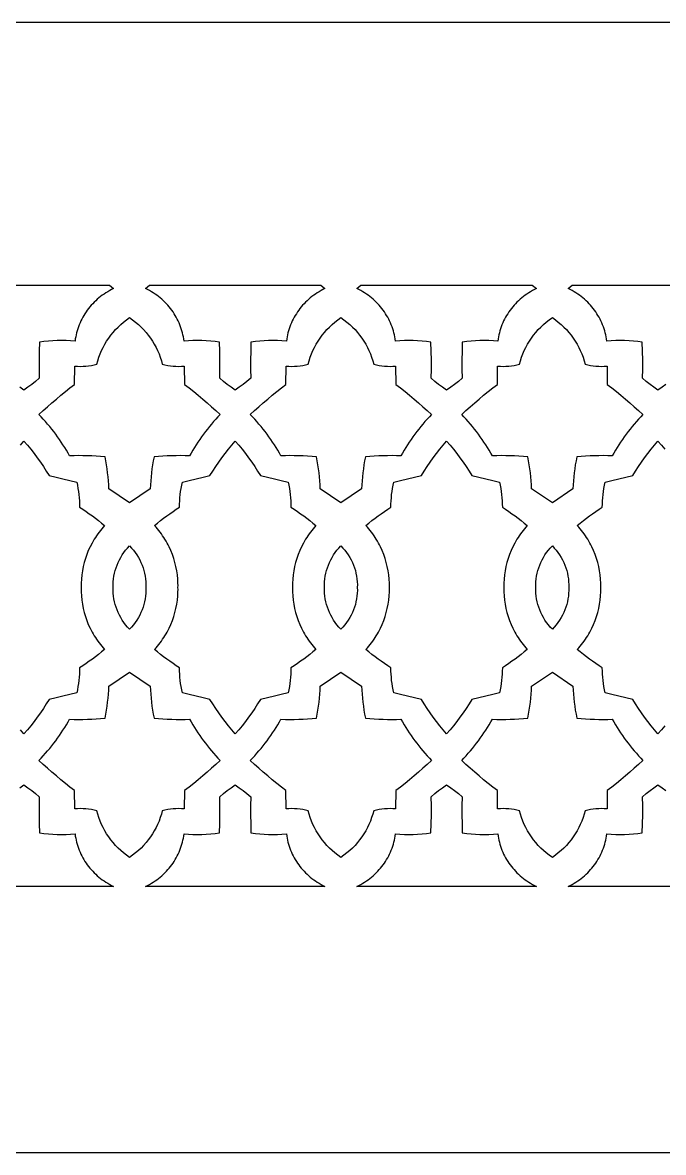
# Model space of a CAD drawing. Extents: x -445 to 570, y -1313 to 85.
# Drawn here: x -209.6 to -113.1, y -955.7 to -785.7 of the extents above; entities that cross this region are included whole.
import ezdxf

# ---------------------------------------------------------------- set-up
doc = ezdxf.new("R2010")
doc.units = 0
doc.layers.add('LAYER_1', color=18, linetype='CONTINUOUS')

msp = doc.modelspace()

# ---------------------------------------------------------------- linework, layer by layer
at = {"layer": 'LAYER_1'}
for points in [[(-320.41, -955.72), (569.59, -955.72), (569.59, -785.72), (-320.41, -785.72)], [(-164.06, -825.75), (-164.36, -825.9), (-164.65, -826.05), (-164.94, -826.22), (-165.22, -826.39), (-165.49, -826.57), (-165.76, -826.76), (-166.02, -826.95), (-166.27, -827.15), (-166.51, -827.36), (-166.75, -827.58), (-166.98, -827.8), (-167.2, -828.03), (-167.42, -828.26), (-167.62, -828.5), (-167.82, -828.75), (-168.01, -829), (-168.2, -829.26), (-168.37, -829.52), (-168.54, -829.79), (-168.69, -830.06), (-168.84, -830.34), (-168.98, -830.62), (-169.11, -830.91), (-169.23, -831.2), (-169.35, -831.49), (-169.45, -831.79), (-169.54, -832.09), (-169.63, -832.4), (-169.7, -832.7), (-169.77, -833.02), (-169.82, -833.33), (-169.87, -833.65), (-170.53, -833.6), (-171.2, -833.56), (-171.87, -833.55), (-172.54, -833.57), (-173.21, -833.6), (-173.87, -833.65), (-174.54, -833.72), (-175.2, -833.82), (-175.24, -835.17), (-175.27, -836.52), (-175.27, -837.87), (-175.24, -839.23), (-175.8, -839.71), (-176.37, -840.16), (-176.96, -840.6), (-177.56, -841.01), (-177.57, -841.01), (-178.17, -840.6), (-178.76, -840.16), (-179.33, -839.71), (-179.88, -839.23), (-179.86, -837.87), (-179.86, -836.52), (-179.88, -835.17), (-179.93, -833.82), (-180.59, -833.72), (-181.26, -833.65), (-181.92, -833.6), (-182.59, -833.57), (-183.26, -833.55), (-183.93, -833.56), (-184.59, -833.6), (-185.26, -833.65), (-185.31, -833.33), (-185.36, -833.02), (-185.43, -832.7), (-185.5, -832.4), (-185.59, -832.09), (-185.68, -831.79), (-185.78, -831.49), (-185.9, -831.2), (-186.02, -830.91), (-186.15, -830.62), (-186.29, -830.34), (-186.44, -830.06), (-186.59, -829.79), (-186.76, -829.52), (-186.93, -829.26), (-187.11, -829), (-187.31, -828.75), (-187.5, -828.5), (-187.71, -828.26), (-187.93, -828.03), (-188.15, -827.8), (-188.38, -827.58), (-188.62, -827.36), (-188.86, -827.15), (-189.11, -826.95), (-189.37, -826.76), (-189.64, -826.57), (-189.91, -826.39), (-190.19, -826.22), (-190.48, -826.05), (-190.77, -825.9), (-191.07, -825.75), (-190.46, -825.22), (-164.67, -825.22)], [(-132.24, -825.75), (-132.54, -825.9), (-132.84, -826.05), (-133.12, -826.22), (-133.4, -826.39), (-133.68, -826.57), (-133.94, -826.76), (-134.2, -826.95), (-134.45, -827.15), (-134.7, -827.36), (-134.94, -827.58), (-135.17, -827.8), (-135.39, -828.03), (-135.6, -828.26), (-135.81, -828.5), (-136.01, -828.75), (-136.2, -829), (-136.38, -829.26), (-136.56, -829.52), (-136.72, -829.79), (-136.88, -830.06), (-137.03, -830.34), (-137.17, -830.62), (-137.3, -830.91), (-137.42, -831.2), (-137.53, -831.49), (-137.64, -831.79), (-137.73, -832.09), (-137.81, -832.4), (-137.89, -832.7), (-137.95, -833.02), (-138.01, -833.33), (-138.05, -833.65), (-138.72, -833.6), (-139.39, -833.56), (-140.06, -833.55), (-140.73, -833.57), (-141.39, -833.6), (-142.06, -833.65), (-142.72, -833.72), (-143.39, -833.82), (-143.43, -835.17), (-143.45, -836.52), (-143.45, -837.87), (-143.43, -839.23), (-143.98, -839.71), (-144.55, -840.16), (-145.14, -840.6), (-145.75, -841.01), (-145.75, -841.01), (-146.36, -840.6), (-146.95, -840.16), (-147.52, -839.71), (-148.07, -839.23), (-148.05, -837.87), (-148.05, -836.52), (-148.07, -835.17), (-148.12, -833.82), (-148.78, -833.72), (-149.44, -833.65), (-150.11, -833.6), (-150.78, -833.57), (-151.44, -833.55), (-152.11, -833.56), (-152.78, -833.6), (-153.45, -833.65), (-153.49, -833.33), (-153.55, -833.02), (-153.61, -832.7), (-153.69, -832.4), (-153.77, -832.09), (-153.87, -831.79), (-153.97, -831.49), (-154.08, -831.2), (-154.2, -830.91), (-154.33, -830.62), (-154.47, -830.34), (-154.62, -830.06), (-154.78, -829.79), (-154.94, -829.52), (-155.12, -829.26), (-155.3, -829), (-155.49, -828.75), (-155.69, -828.5), (-155.9, -828.26), (-156.11, -828.03), (-156.33, -827.8), (-156.56, -827.58), (-156.8, -827.36), (-157.05, -827.15), (-157.3, -826.95), (-157.56, -826.76), (-157.82, -826.57), (-158.1, -826.39), (-158.38, -826.22), (-158.67, -826.05), (-158.96, -825.9), (-159.26, -825.75), (-158.64, -825.22), (-132.86, -825.22)], [(-193.01, -830.44), (-192.57, -830.78), (-192.15, -831.15), (-191.74, -831.53), (-191.36, -831.92), (-190.99, -832.33), (-190.65, -832.76), (-190.33, -833.2), (-190.03, -833.65), (-189.75, -834.12), (-189.49, -834.59), (-189.25, -835.08), (-189.04, -835.58), (-188.85, -836.09), (-188.68, -836.61), (-188.54, -837.14), (-188.14, -837.23), (-187.73, -837.31), (-187.32, -837.37), (-186.9, -837.41), (-186.49, -837.44), (-186.07, -837.45), (-185.65, -837.44), (-185.24, -837.41), (-185.2, -840.16), (-184.5, -840.7), (-183.82, -841.25), (-183.13, -841.8), (-182.46, -842.37), (-181.79, -842.94), (-181.13, -843.52), (-180.48, -844.1), (-179.83, -844.7), (-180.17, -845.05), (-180.5, -845.41), (-180.82, -845.77), (-181.14, -846.14), (-181.45, -846.51), (-181.76, -846.89), (-182.06, -847.27), (-182.35, -847.66), (-182.63, -848.05), (-182.91, -848.45), (-183.19, -848.85), (-183.45, -849.25), (-183.71, -849.66), (-183.97, -850.07), (-184.21, -850.49), (-184.45, -850.91), (-185.12, -850.89), (-185.79, -850.88), (-186.45, -850.89), (-187.12, -850.9), (-187.79, -850.93), (-188.45, -850.97), (-189.12, -851.02), (-189.78, -851.08), (-189.9, -851.68), (-190, -852.27), (-190.1, -852.87), (-190.17, -853.47), (-190.24, -854.07), (-190.29, -854.68), (-190.33, -855.28), (-190.36, -855.89), (-193.47, -857.97), (-196.58, -855.89), (-196.61, -855.28), (-196.65, -854.68), (-196.7, -854.07), (-196.77, -853.47), (-196.85, -852.87), (-196.94, -852.27), (-197.04, -851.68), (-197.16, -851.08), (-197.82, -851.02), (-198.49, -850.97), (-199.16, -850.93), (-199.82, -850.9), (-200.49, -850.89), (-201.16, -850.88), (-201.82, -850.89), (-202.49, -850.91), (-202.73, -850.49), (-202.98, -850.07), (-203.23, -849.66), (-203.49, -849.25), (-203.76, -848.85), (-204.03, -848.45), (-204.31, -848.05), (-204.59, -847.66), (-204.89, -847.27), (-205.19, -846.89), (-205.49, -846.51), (-205.8, -846.14), (-206.12, -845.77), (-206.45, -845.41), (-206.78, -845.05), (-207.11, -844.7), (-206.47, -844.1), (-205.81, -843.52), (-205.15, -842.94), (-204.48, -842.37), (-203.81, -841.8), (-203.13, -841.25), (-202.44, -840.7), (-201.74, -840.16), (-201.71, -837.41), (-201.29, -837.44), (-200.87, -837.45), (-200.46, -837.44), (-200.04, -837.41), (-199.63, -837.37), (-199.22, -837.31), (-198.81, -837.23), (-198.4, -837.14), (-198.26, -836.61), (-198.09, -836.09), (-197.9, -835.58), (-197.69, -835.08), (-197.45, -834.59), (-197.2, -834.12), (-196.92, -833.65), (-196.61, -833.2), (-196.29, -832.76), (-195.95, -832.33), (-195.58, -831.92), (-195.2, -831.53), (-194.8, -831.15), (-194.37, -830.78), (-193.93, -830.44), (-193.47, -830.11)], [(-161.2, -830.44), (-160.76, -830.78), (-160.33, -831.15), (-159.93, -831.53), (-159.54, -831.92), (-159.18, -832.33), (-158.84, -832.76), (-158.51, -833.2), (-158.21, -833.65), (-157.93, -834.12), (-157.67, -834.59), (-157.44, -835.08), (-157.23, -835.58), (-157.04, -836.09), (-156.87, -836.61), (-156.73, -837.14), (-156.32, -837.23), (-155.91, -837.31), (-155.5, -837.37), (-155.09, -837.41), (-154.67, -837.44), (-154.26, -837.45), (-153.84, -837.44), (-153.42, -837.41), (-153.39, -840.16), (-152.69, -840.7), (-152, -841.25), (-151.32, -841.8), (-150.64, -842.37), (-149.98, -842.94), (-149.32, -843.52), (-148.66, -844.1), (-148.02, -844.7), (-148.35, -845.05), (-148.68, -845.41), (-149.01, -845.77), (-149.33, -846.14), (-149.64, -846.51), (-149.94, -846.89), (-150.24, -847.27), (-150.53, -847.66), (-150.82, -848.05), (-151.1, -848.45), (-151.37, -848.85), (-151.64, -849.25), (-151.9, -849.66), (-152.15, -850.07), (-152.4, -850.49), (-152.64, -850.91), (-153.3, -850.89), (-153.97, -850.88), (-154.64, -850.89), (-155.31, -850.9), (-155.97, -850.93), (-156.64, -850.97), (-157.3, -851.02), (-157.97, -851.08), (-158.09, -851.68), (-158.19, -852.27), (-158.28, -852.87), (-158.36, -853.47), (-158.43, -854.07), (-158.48, -854.68), (-158.52, -855.28), (-158.54, -855.89), (-161.66, -857.97), (-164.77, -855.89), (-164.8, -855.28), (-164.84, -854.68), (-164.89, -854.07), (-164.95, -853.47), (-165.03, -852.87), (-165.12, -852.27), (-165.23, -851.68), (-165.35, -851.08), (-166.01, -851.02), (-166.68, -850.97), (-167.34, -850.93), (-168.01, -850.9), (-168.68, -850.89), (-169.34, -850.88), (-170.01, -850.89), (-170.68, -850.91), (-170.92, -850.49), (-171.16, -850.07), (-171.42, -849.66), (-171.68, -849.25), (-171.94, -848.85), (-172.21, -848.45), (-172.49, -848.05), (-172.78, -847.66), (-173.07, -847.27), (-173.37, -846.89), (-173.68, -846.51), (-173.99, -846.14), (-174.31, -845.77), (-174.63, -845.41), (-174.96, -845.05), (-175.3, -844.7), (-174.65, -844.1), (-174, -843.52), (-173.34, -842.94), (-172.67, -842.37), (-172, -841.8), (-171.31, -841.25), (-170.62, -840.7), (-169.93, -840.16), (-169.89, -837.41), (-169.48, -837.44), (-169.06, -837.45), (-168.64, -837.44), (-168.23, -837.41), (-167.81, -837.37), (-167.4, -837.31), (-166.99, -837.23), (-166.59, -837.14), (-166.44, -836.61), (-166.28, -836.09), (-166.09, -835.58), (-165.88, -835.08), (-165.64, -834.59), (-165.38, -834.12), (-165.1, -833.65), (-164.8, -833.2), (-164.48, -832.76), (-164.13, -832.33), (-163.77, -831.92), (-163.39, -831.53), (-162.98, -831.15), (-162.56, -830.78), (-162.12, -830.44), (-161.66, -830.11)], [(-129.38, -830.44), (-128.94, -830.78), (-128.52, -831.15), (-128.12, -831.53), (-127.73, -831.92), (-127.37, -832.33), (-127.02, -832.76), (-126.7, -833.2), (-126.4, -833.65), (-126.12, -834.12), (-125.86, -834.59), (-125.63, -835.08), (-125.41, -835.58), (-125.22, -836.09), (-125.06, -836.61), (-124.91, -837.14), (-124.51, -837.23), (-124.1, -837.31), (-123.69, -837.37), (-123.27, -837.41), (-122.86, -837.44), (-122.44, -837.45), (-122.03, -837.44), (-121.61, -837.41), (-121.57, -840.16), (-120.88, -840.7), (-120.19, -841.25), (-119.51, -841.8), (-118.83, -842.37), (-118.16, -842.94), (-117.5, -843.52), (-116.85, -844.1), (-116.2, -844.7), (-116.54, -845.05), (-116.87, -845.41), (-117.19, -845.77), (-117.51, -846.14), (-117.82, -846.51), (-118.13, -846.89), (-118.43, -847.27), (-118.72, -847.66), (-119.01, -848.05), (-119.29, -848.45), (-119.56, -848.85), (-119.83, -849.25), (-120.09, -849.66), (-120.34, -850.07), (-120.58, -850.49), (-120.82, -850.91), (-121.49, -850.89), (-122.16, -850.88), (-122.83, -850.89), (-123.49, -850.9), (-124.16, -850.93), (-124.83, -850.97), (-125.49, -851.02), (-126.16, -851.08), (-126.27, -851.68), (-126.38, -852.27), (-126.47, -852.87), (-126.55, -853.47), (-126.61, -854.07), (-126.66, -854.68), (-126.7, -855.28), (-126.73, -855.89), (-129.84, -857.97), (-132.96, -855.89), (-132.98, -855.28), (-133.02, -854.68), (-133.08, -854.07), (-133.14, -853.47), (-133.22, -852.87), (-133.31, -852.27), (-133.41, -851.68), (-133.53, -851.08), (-134.2, -851.02), (-134.86, -850.97), (-135.53, -850.93), (-136.19, -850.9), (-136.86, -850.89), (-137.53, -850.88), (-138.2, -850.89), (-138.86, -850.91), (-139.1, -850.49), (-139.35, -850.07), (-139.6, -849.66), (-139.86, -849.25), (-140.13, -848.85), (-140.4, -848.45), (-140.68, -848.05), (-140.97, -847.66), (-141.26, -847.27), (-141.56, -846.89), (-141.86, -846.51), (-142.18, -846.14), (-142.49, -845.77), (-142.82, -845.41), (-143.15, -845.05), (-143.48, -844.7), (-142.84, -844.1), (-142.19, -843.52), (-141.52, -842.94), (-140.86, -842.37), (-140.18, -841.8), (-139.5, -841.25), (-138.81, -840.7), (-138.11, -840.16), (-138.08, -837.41), (-137.66, -837.44), (-137.24, -837.45), (-136.83, -837.44), (-136.41, -837.41), (-136, -837.37), (-135.59, -837.31), (-135.18, -837.23), (-134.77, -837.14), (-134.63, -836.61), (-134.46, -836.09), (-134.27, -835.58), (-134.06, -835.08), (-133.83, -834.59), (-133.57, -834.12), (-133.29, -833.65), (-132.99, -833.2), (-132.66, -832.76), (-132.32, -832.33), (-131.96, -831.92), (-131.57, -831.53), (-131.17, -831.15), (-130.75, -830.78), (-130.3, -830.44), (-129.84, -830.11)], [(-177.04, -849.3), (-176.53, -849.93), (-176.03, -850.57), (-175.55, -851.21), (-175.08, -851.87), (-174.63, -852.53), (-174.19, -853.21), (-173.76, -853.89), (-172.72, -854.12), (-171.68, -854.36), (-170.64, -854.61), (-169.6, -854.89), (-169.51, -855.35), (-169.42, -855.81), (-169.35, -856.28), (-169.29, -856.75), (-169.24, -857.22), (-169.21, -857.69), (-169.19, -858.16), (-169.18, -858.63), (-168.69, -858.95), (-168.21, -859.28), (-167.73, -859.62), (-167.26, -859.96), (-166.79, -860.31), (-166.33, -860.66), (-165.87, -861.02), (-165.42, -861.39), (-165.64, -861.64), (-165.85, -861.89), (-166.06, -862.14), (-166.25, -862.4), (-166.45, -862.66), (-166.63, -862.93), (-166.81, -863.2), (-166.98, -863.47), (-167.15, -863.75), (-167.3, -864.03), (-167.6, -864.59), (-167.86, -865.17), (-168.1, -865.76), (-168.31, -866.36), (-168.49, -866.97), (-168.64, -867.58), (-168.76, -868.2), (-168.85, -868.83), (-168.91, -869.46), (-168.94, -870.09), (-168.94, -870.41), (-168.94, -870.72), (-168.94, -871.04), (-168.94, -871.36), (-168.91, -871.99), (-168.85, -872.62), (-168.76, -873.24), (-168.64, -873.86), (-168.49, -874.48), (-168.31, -875.09), (-168.1, -875.68), (-167.86, -876.27), (-167.6, -876.85), (-167.45, -877.14), (-167.3, -877.42), (-167.15, -877.7), (-166.98, -877.98), (-166.81, -878.25), (-166.63, -878.52), (-166.45, -878.78), (-166.25, -879.05), (-166.06, -879.3), (-165.85, -879.56), (-165.64, -879.81), (-165.42, -880.05), (-165.87, -880.42), (-166.33, -880.78), (-166.79, -881.14), (-167.26, -881.49), (-167.73, -881.83), (-168.21, -882.16), (-168.69, -882.49), (-169.18, -882.82), (-169.19, -883.29), (-169.21, -883.76), (-169.24, -884.23), (-169.29, -884.7), (-169.35, -885.17), (-169.42, -885.63), (-169.51, -886.1), (-169.6, -886.56), (-170.64, -886.83), (-171.68, -887.09), (-172.72, -887.33), (-173.76, -887.56), (-174.19, -888.24), (-174.63, -888.91), (-175.08, -889.58), (-175.55, -890.23), (-176.03, -890.88), (-176.53, -891.52), (-177.04, -892.14), (-177.56, -892.76), (-178.09, -892.14), (-178.6, -891.52), (-179.1, -890.88), (-179.58, -890.23), (-180.05, -889.58), (-180.5, -888.91), (-180.94, -888.24), (-181.37, -887.56), (-182.41, -887.33), (-183.45, -887.09), (-184.49, -886.83), (-185.52, -886.56), (-185.62, -886.1), (-185.71, -885.63), (-185.78, -885.17), (-185.84, -884.7), (-185.89, -884.23), (-185.92, -883.76), (-185.94, -883.29), (-185.95, -882.82), (-186.44, -882.49), (-186.92, -882.16), (-187.4, -881.83), (-187.87, -881.49), (-188.34, -881.14), (-188.8, -880.78), (-189.26, -880.42), (-189.71, -880.05), (-189.49, -879.81), (-189.28, -879.56), (-189.07, -879.3), (-188.87, -879.05), (-188.68, -878.78), (-188.5, -878.52), (-188.32, -878.25), (-188.15, -877.98), (-187.98, -877.7), (-187.83, -877.42), (-187.53, -876.85), (-187.27, -876.27), (-187.03, -875.68), (-186.82, -875.09), (-186.64, -874.48), (-186.49, -873.86), (-186.37, -873.24), (-186.28, -872.62), (-186.22, -871.99), (-186.19, -871.36), (-186.18, -871.04), (-186.19, -870.72), (-186.18, -870.41), (-186.19, -870.09), (-186.22, -869.46), (-186.28, -868.83), (-186.37, -868.2), (-186.49, -867.58), (-186.64, -866.97), (-186.82, -866.36), (-187.03, -865.76), (-187.27, -865.17), (-187.53, -864.59), (-187.67, -864.31), (-187.83, -864.03), (-187.98, -863.75), (-188.15, -863.47), (-188.32, -863.2), (-188.5, -862.93), (-188.68, -862.66), (-188.87, -862.4), (-189.07, -862.14), (-189.28, -861.89), (-189.49, -861.64), (-189.71, -861.39), (-189.26, -861.02), (-188.8, -860.66), (-188.34, -860.31), (-187.87, -859.96), (-187.4, -859.62), (-186.92, -859.28), (-186.44, -858.95), (-185.95, -858.63), (-185.94, -858.16), (-185.92, -857.69), (-185.89, -857.22), (-185.84, -856.75), (-185.78, -856.28), (-185.71, -855.81), (-185.62, -855.35), (-185.52, -854.89), (-184.49, -854.61), (-183.45, -854.36), (-182.41, -854.12), (-181.37, -853.89), (-180.94, -853.21), (-180.5, -852.53), (-180.05, -851.87), (-179.58, -851.21), (-179.1, -850.57), (-178.6, -849.93), (-178.09, -849.3), (-177.56, -848.69)], [(-145.23, -849.3), (-144.71, -849.93), (-144.22, -850.57), (-143.74, -851.21), (-143.27, -851.87), (-142.81, -852.53), (-142.37, -853.21), (-141.95, -853.89), (-140.9, -854.12), (-139.86, -854.36), (-138.82, -854.61), (-137.79, -854.89), (-137.69, -855.35), (-137.61, -855.81), (-137.54, -856.28), (-137.48, -856.75), (-137.43, -857.22), (-137.39, -857.69), (-137.37, -858.16), (-137.36, -858.63), (-136.88, -858.95), (-136.4, -859.28), (-135.92, -859.62), (-135.45, -859.96), (-134.98, -860.31), (-134.52, -860.66), (-134.06, -861.02), (-133.61, -861.39), (-133.82, -861.64), (-134.04, -861.89), (-134.24, -862.14), (-134.44, -862.4), (-134.63, -862.66), (-134.82, -862.93), (-135, -863.2), (-135.17, -863.47), (-135.33, -863.75), (-135.49, -864.03), (-135.78, -864.59), (-136.05, -865.17), (-136.29, -865.76), (-136.49, -866.36), (-136.67, -866.97), (-136.82, -867.58), (-136.94, -868.2), (-137.03, -868.83), (-137.1, -869.46), (-137.13, -870.09), (-137.13, -870.41), (-137.13, -870.72), (-137.13, -871.04), (-137.13, -871.36), (-137.1, -871.99), (-137.03, -872.62), (-136.94, -873.24), (-136.82, -873.86), (-136.67, -874.48), (-136.49, -875.09), (-136.29, -875.68), (-136.05, -876.27), (-135.78, -876.85), (-135.64, -877.14), (-135.49, -877.42), (-135.33, -877.7), (-135.17, -877.98), (-135, -878.25), (-134.82, -878.52), (-134.63, -878.78), (-134.44, -879.05), (-134.24, -879.3), (-134.04, -879.56), (-133.82, -879.81), (-133.61, -880.05), (-134.06, -880.42), (-134.52, -880.78), (-134.98, -881.14), (-135.45, -881.49), (-135.92, -881.83), (-136.4, -882.16), (-136.88, -882.49), (-137.36, -882.82), (-137.37, -883.29), (-137.39, -883.76), (-137.43, -884.23), (-137.48, -884.7), (-137.54, -885.17), (-137.61, -885.63), (-137.69, -886.1), (-137.79, -886.56), (-138.82, -886.83), (-139.86, -887.09), (-140.9, -887.33), (-141.95, -887.56), (-142.37, -888.24), (-142.81, -888.91), (-143.27, -889.58), (-143.74, -890.23), (-144.22, -890.88), (-144.71, -891.52), (-145.23, -892.14), (-145.75, -892.76), (-146.28, -892.14), (-146.79, -891.52), (-147.28, -890.88), (-147.77, -890.23), (-148.23, -889.58), (-148.69, -888.91), (-149.13, -888.24), (-149.55, -887.56), (-150.6, -887.33), (-151.64, -887.09), (-152.68, -886.83), (-153.71, -886.56), (-153.81, -886.1), (-153.89, -885.63), (-153.97, -885.17), (-154.03, -884.7), (-154.07, -884.23), (-154.11, -883.76), (-154.13, -883.29), (-154.14, -882.82), (-154.62, -882.49), (-155.11, -882.16), (-155.58, -881.83), (-156.06, -881.49), (-156.52, -881.14), (-156.99, -880.78), (-157.44, -880.42), (-157.9, -880.05), (-157.68, -879.81), (-157.46, -879.56), (-157.26, -879.3), (-157.06, -879.05), (-156.87, -878.78), (-156.68, -878.52), (-156.5, -878.25), (-156.33, -877.98), (-156.17, -877.7), (-156.01, -877.42), (-155.72, -876.85), (-155.45, -876.27), (-155.22, -875.68), (-155.01, -875.09), (-154.83, -874.48), (-154.68, -873.86), (-154.56, -873.24), (-154.47, -872.62), (-154.41, -871.99), (-154.37, -871.36), (-154.37, -871.04), (-154.37, -870.72), (-154.37, -870.41), (-154.37, -870.09), (-154.41, -869.46), (-154.47, -868.83), (-154.56, -868.2), (-154.68, -867.58), (-154.83, -866.97), (-155.01, -866.36), (-155.22, -865.76), (-155.45, -865.17), (-155.72, -864.59), (-155.86, -864.31), (-156.01, -864.03), (-156.17, -863.75), (-156.33, -863.47), (-156.5, -863.2), (-156.68, -862.93), (-156.87, -862.66), (-157.06, -862.4), (-157.26, -862.14), (-157.46, -861.89), (-157.68, -861.64), (-157.9, -861.39), (-157.44, -861.02), (-156.99, -860.66), (-156.52, -860.31), (-156.06, -859.96), (-155.58, -859.62), (-155.11, -859.28), (-154.62, -858.95), (-154.14, -858.63), (-154.13, -858.16), (-154.11, -857.69), (-154.07, -857.22), (-154.03, -856.75), (-153.97, -856.28), (-153.89, -855.81), (-153.81, -855.35), (-153.71, -854.89), (-152.68, -854.61), (-151.64, -854.36), (-150.6, -854.12), (-149.55, -853.89), (-149.13, -853.21), (-148.69, -852.53), (-148.23, -851.87), (-147.77, -851.21), (-147.28, -850.57), (-146.79, -849.93), (-146.28, -849.3), (-145.75, -848.69)], [(-193.17, -864.78), (-192.88, -865.12), (-192.62, -865.47), (-192.37, -865.83), (-192.14, -866.2), (-191.93, -866.58), (-191.75, -866.97), (-191.58, -867.36), (-191.43, -867.76), (-191.31, -868.17), (-191.2, -868.59), (-191.12, -869.01), (-191.06, -869.43), (-191.02, -869.86), (-191, -870.29), (-191, -870.72), (-191, -871.15), (-191.02, -871.58), (-191.06, -872.01), (-191.12, -872.44), (-191.2, -872.86), (-191.31, -873.27), (-191.43, -873.68), (-191.58, -874.08), (-191.75, -874.48), (-191.93, -874.87), (-192.14, -875.25), (-192.37, -875.62), (-192.62, -875.98), (-192.88, -876.33), (-193.17, -876.67), (-193.47, -876.99), (-193.78, -876.67), (-194.06, -876.33), (-194.33, -875.98), (-194.57, -875.62), (-194.8, -875.25), (-195.01, -874.87), (-195.2, -874.48), (-195.36, -874.08), (-195.51, -873.68), (-195.63, -873.27), (-195.74, -872.86), (-195.82, -872.44), (-195.88, -872.01), (-195.93, -871.58), (-195.94, -871.15), (-195.94, -870.72), (-195.94, -870.29), (-195.93, -869.86), (-195.88, -869.43), (-195.82, -869.01), (-195.74, -868.59), (-195.63, -868.17), (-195.51, -867.76), (-195.36, -867.36), (-195.2, -866.97), (-195.01, -866.58), (-194.8, -866.2), (-194.57, -865.83), (-194.33, -865.47), (-194.06, -865.12), (-193.78, -864.78), (-193.47, -864.46)], [(-161.35, -864.78), (-161.07, -865.12), (-160.8, -865.47), (-160.56, -865.83), (-160.33, -866.2), (-160.12, -866.58), (-159.93, -866.97), (-159.77, -867.36), (-159.62, -867.76), (-159.49, -868.17), (-159.39, -868.59), (-159.31, -869.01), (-159.24, -869.43), (-159.2, -869.86), (-159.18, -870.29), (-159.19, -870.72), (-159.18, -871.15), (-159.2, -871.58), (-159.24, -872.01), (-159.31, -872.44), (-159.39, -872.86), (-159.49, -873.27), (-159.62, -873.68), (-159.77, -874.08), (-159.93, -874.48), (-160.12, -874.87), (-160.33, -875.25), (-160.56, -875.62), (-160.8, -875.98), (-161.07, -876.33), (-161.35, -876.67), (-161.66, -876.99), (-161.96, -876.67), (-162.25, -876.33), (-162.51, -875.98), (-162.76, -875.62), (-162.99, -875.25), (-163.19, -874.87), (-163.38, -874.48), (-163.55, -874.08), (-163.69, -873.68), (-163.82, -873.27), (-163.93, -872.86), (-164.01, -872.44), (-164.07, -872.01), (-164.11, -871.58), (-164.13, -871.15), (-164.13, -870.72), (-164.13, -870.29), (-164.11, -869.86), (-164.07, -869.43), (-164.01, -869.01), (-163.93, -868.59), (-163.82, -868.17), (-163.69, -867.76), (-163.55, -867.36), (-163.38, -866.97), (-163.19, -866.58), (-162.99, -866.2), (-162.76, -865.83), (-162.51, -865.47), (-162.25, -865.12), (-161.96, -864.78), (-161.66, -864.46)], [(-129.54, -864.78), (-129.25, -865.12), (-128.99, -865.47), (-128.74, -865.83), (-128.51, -866.2), (-128.31, -866.58), (-128.12, -866.97), (-127.95, -867.36), (-127.81, -867.76), (-127.68, -868.17), (-127.58, -868.59), (-127.49, -869.01), (-127.43, -869.43), (-127.39, -869.86), (-127.37, -870.29), (-127.37, -870.72), (-127.37, -871.15), (-127.39, -871.58), (-127.43, -872.01), (-127.49, -872.44), (-127.58, -872.86), (-127.68, -873.27), (-127.81, -873.68), (-127.95, -874.08), (-128.12, -874.48), (-128.31, -874.87), (-128.51, -875.25), (-128.74, -875.62), (-128.99, -875.98), (-129.25, -876.33), (-129.54, -876.67), (-129.84, -876.99), (-130.15, -876.67), (-130.43, -876.33), (-130.7, -875.98), (-130.95, -875.62), (-131.17, -875.25), (-131.38, -874.87), (-131.57, -874.48), (-131.73, -874.08), (-131.88, -873.68), (-132.01, -873.27), (-132.11, -872.86), (-132.2, -872.44), (-132.26, -872.01), (-132.3, -871.58), (-132.32, -871.15), (-132.31, -870.72), (-132.32, -870.29), (-132.3, -869.86), (-132.26, -869.43), (-132.2, -869.01), (-132.11, -868.59), (-132.01, -868.17), (-131.88, -867.76), (-131.73, -867.36), (-131.57, -866.97), (-131.38, -866.58), (-131.17, -866.2), (-130.95, -865.83), (-130.7, -865.47), (-130.43, -865.12), (-130.15, -864.78), (-129.84, -864.46)], [(-190.36, -885.56), (-190.33, -886.17), (-190.29, -886.77), (-190.24, -887.37), (-190.17, -887.97), (-190.1, -888.57), (-190, -889.17), (-189.9, -889.77), (-189.78, -890.36), (-189.12, -890.43), (-188.45, -890.48), (-187.79, -890.52), (-187.12, -890.54), (-186.45, -890.56), (-185.79, -890.56), (-185.12, -890.56), (-184.45, -890.53), (-184.21, -890.96), (-183.97, -891.37), (-183.71, -891.79), (-183.45, -892.19), (-183.19, -892.6), (-182.91, -893), (-182.63, -893.39), (-182.35, -893.79), (-182.06, -894.17), (-181.76, -894.55), (-181.45, -894.93), (-181.14, -895.31), (-180.82, -895.67), (-180.5, -896.04), (-180.17, -896.4), (-179.83, -896.75), (-180.48, -897.34), (-181.13, -897.93), (-181.79, -898.51), (-182.46, -899.08), (-183.13, -899.64), (-183.82, -900.2), (-184.5, -900.75), (-185.2, -901.29), (-185.24, -904.03), (-185.65, -904.01), (-186.07, -904), (-186.49, -904.01), (-186.9, -904.03), (-187.32, -904.08), (-187.73, -904.14), (-188.14, -904.21), (-188.54, -904.31), (-188.68, -904.83), (-188.85, -905.35), (-189.04, -905.86), (-189.25, -906.36), (-189.49, -906.85), (-189.75, -907.33), (-190.03, -907.79), (-190.33, -908.25), (-190.65, -908.69), (-190.99, -909.11), (-191.36, -909.52), (-191.74, -909.92), (-192.15, -910.3), (-192.57, -910.66), (-193.01, -911.01), (-193.47, -911.33), (-193.93, -911.01), (-194.37, -910.66), (-194.8, -910.3), (-195.2, -909.92), (-195.58, -909.52), (-195.95, -909.11), (-196.29, -908.69), (-196.61, -908.25), (-196.92, -907.79), (-197.2, -907.33), (-197.45, -906.85), (-197.69, -906.36), (-197.9, -905.86), (-198.09, -905.35), (-198.26, -904.83), (-198.4, -904.31), (-198.81, -904.21), (-199.22, -904.14), (-199.63, -904.08), (-200.04, -904.03), (-200.46, -904.01), (-200.87, -904), (-201.29, -904.01), (-201.71, -904.03), (-201.74, -901.29), (-202.44, -900.75), (-203.13, -900.2), (-203.81, -899.64), (-204.48, -899.08), (-205.15, -898.51), (-205.81, -897.93), (-206.47, -897.34), (-207.11, -896.75), (-206.78, -896.4), (-206.45, -896.04), (-206.12, -895.67), (-205.8, -895.31), (-205.49, -894.93), (-205.19, -894.55), (-204.89, -894.17), (-204.59, -893.79), (-204.31, -893.39), (-204.03, -893), (-203.76, -892.6), (-203.49, -892.19), (-203.23, -891.79), (-202.98, -891.37), (-202.73, -890.96), (-202.49, -890.53), (-201.82, -890.56), (-201.16, -890.56), (-200.49, -890.56), (-199.82, -890.54), (-199.16, -890.52), (-198.49, -890.48), (-197.82, -890.43), (-197.16, -890.36), (-197.04, -889.77), (-196.94, -889.17), (-196.85, -888.57), (-196.77, -887.97), (-196.7, -887.37), (-196.65, -886.77), (-196.61, -886.17), (-196.58, -885.56), (-193.47, -883.48)], [(-158.54, -885.56), (-158.52, -886.17), (-158.48, -886.77), (-158.43, -887.37), (-158.36, -887.97), (-158.28, -888.57), (-158.19, -889.17), (-158.09, -889.77), (-157.97, -890.36), (-157.3, -890.43), (-156.64, -890.48), (-155.97, -890.52), (-155.31, -890.54), (-154.64, -890.56), (-153.97, -890.56), (-153.3, -890.56), (-152.64, -890.53), (-152.4, -890.96), (-152.15, -891.37), (-151.9, -891.79), (-151.64, -892.19), (-151.37, -892.6), (-151.1, -893), (-150.82, -893.39), (-150.53, -893.79), (-150.24, -894.17), (-149.94, -894.55), (-149.64, -894.93), (-149.33, -895.31), (-149.01, -895.67), (-148.68, -896.04), (-148.35, -896.4), (-148.02, -896.75), (-148.66, -897.34), (-149.32, -897.93), (-149.98, -898.51), (-150.64, -899.08), (-151.32, -899.64), (-152, -900.2), (-152.69, -900.75), (-153.39, -901.29), (-153.42, -904.03), (-153.84, -904.01), (-154.26, -904), (-154.67, -904.01), (-155.09, -904.03), (-155.5, -904.08), (-155.91, -904.14), (-156.32, -904.21), (-156.73, -904.31), (-156.87, -904.83), (-157.04, -905.35), (-157.23, -905.86), (-157.44, -906.36), (-157.67, -906.85), (-157.93, -907.33), (-158.21, -907.79), (-158.51, -908.25), (-158.84, -908.69), (-159.18, -909.11), (-159.54, -909.52), (-159.93, -909.92), (-160.33, -910.3), (-160.76, -910.66), (-161.2, -911.01), (-161.66, -911.33), (-162.12, -911.01), (-162.56, -910.66), (-162.98, -910.3), (-163.39, -909.92), (-163.77, -909.52), (-164.13, -909.11), (-164.48, -908.69), (-164.8, -908.25), (-165.1, -907.79), (-165.38, -907.33), (-165.64, -906.85), (-165.88, -906.36), (-166.09, -905.86), (-166.28, -905.35), (-166.44, -904.83), (-166.59, -904.31), (-166.99, -904.21), (-167.4, -904.14), (-167.81, -904.08), (-168.23, -904.03), (-168.64, -904.01), (-169.06, -904), (-169.48, -904.01), (-169.89, -904.03), (-169.93, -901.29), (-170.62, -900.75), (-171.31, -900.2), (-172, -899.64), (-172.67, -899.08), (-173.34, -898.51), (-174, -897.93), (-174.65, -897.34), (-175.3, -896.75), (-174.96, -896.4), (-174.63, -896.04), (-174.31, -895.67), (-173.99, -895.31), (-173.68, -894.93), (-173.37, -894.55), (-173.07, -894.17), (-172.78, -893.79), (-172.49, -893.39), (-172.21, -893), (-171.94, -892.6), (-171.68, -892.19), (-171.42, -891.79), (-171.16, -891.37), (-170.92, -890.96), (-170.68, -890.53), (-170.01, -890.56), (-169.34, -890.56), (-168.68, -890.56), (-168.01, -890.54), (-167.34, -890.52), (-166.68, -890.48), (-166.01, -890.43), (-165.35, -890.36), (-165.23, -889.77), (-165.12, -889.17), (-165.03, -888.57), (-164.95, -887.97), (-164.89, -887.37), (-164.84, -886.77), (-164.8, -886.17), (-164.77, -885.56), (-161.66, -883.48)], [(-126.73, -885.56), (-126.7, -886.17), (-126.66, -886.77), (-126.61, -887.37), (-126.55, -887.97), (-126.47, -888.57), (-126.38, -889.17), (-126.27, -889.77), (-126.16, -890.36), (-125.49, -890.43), (-124.83, -890.48), (-124.16, -890.52), (-123.49, -890.54), (-122.83, -890.56), (-122.16, -890.56), (-121.49, -890.56), (-120.82, -890.53), (-120.58, -890.96), (-120.34, -891.37), (-120.09, -891.79), (-119.83, -892.19), (-119.56, -892.6), (-119.29, -893), (-119.01, -893.39), (-118.72, -893.79), (-118.43, -894.17), (-118.13, -894.55), (-117.82, -894.93), (-117.51, -895.31), (-117.19, -895.67), (-116.87, -896.04), (-116.54, -896.4), (-116.2, -896.75), (-116.85, -897.34), (-117.5, -897.93), (-118.16, -898.51), (-118.83, -899.08), (-119.51, -899.64), (-120.19, -900.2), (-120.88, -900.75), (-121.57, -901.29), (-121.61, -904.03), (-122.03, -904.01), (-122.44, -904), (-122.86, -904.01), (-123.27, -904.03), (-123.69, -904.08), (-124.1, -904.14), (-124.51, -904.21), (-124.91, -904.31), (-125.06, -904.83), (-125.22, -905.35), (-125.41, -905.86), (-125.63, -906.36), (-125.86, -906.85), (-126.12, -907.33), (-126.4, -907.79), (-126.7, -908.25), (-127.02, -908.69), (-127.37, -909.11), (-127.73, -909.52), (-128.12, -909.92), (-128.52, -910.3), (-128.94, -910.66), (-129.38, -911.01), (-129.84, -911.33), (-130.3, -911.01), (-130.75, -910.66), (-131.17, -910.3), (-131.57, -909.92), (-131.96, -909.52), (-132.32, -909.11), (-132.66, -908.69), (-132.99, -908.25), (-133.29, -907.79), (-133.57, -907.33), (-133.83, -906.85), (-134.06, -906.36), (-134.27, -905.86), (-134.46, -905.35), (-134.63, -904.83), (-134.77, -904.31), (-135.18, -904.21), (-135.59, -904.14), (-136, -904.08), (-136.41, -904.03), (-136.83, -904.01), (-137.24, -904), (-137.66, -904.01), (-138.08, -904.03), (-138.11, -901.29), (-138.81, -900.75), (-139.5, -900.2), (-140.18, -899.64), (-140.86, -899.08), (-141.52, -898.51), (-142.19, -897.93), (-142.84, -897.34), (-143.48, -896.75), (-143.15, -896.4), (-142.82, -896.04), (-142.49, -895.67), (-142.18, -895.31), (-141.86, -894.93), (-141.56, -894.55), (-141.26, -894.17), (-140.97, -893.79), (-140.68, -893.39), (-140.4, -893), (-140.13, -892.6), (-139.86, -892.19), (-139.6, -891.79), (-139.35, -891.37), (-139.1, -890.96), (-138.86, -890.53), (-138.2, -890.56), (-137.53, -890.56), (-136.86, -890.56), (-136.19, -890.54), (-135.53, -890.52), (-134.86, -890.48), (-134.2, -890.43), (-133.53, -890.36), (-133.41, -889.77), (-133.31, -889.17), (-133.22, -888.57), (-133.14, -887.97), (-133.08, -887.37), (-133.02, -886.77), (-132.98, -886.17), (-132.96, -885.56), (-129.84, -883.48)], [(-176.96, -900.85), (-176.37, -901.28), (-175.8, -901.74), (-175.24, -902.22), (-175.27, -903.57), (-175.27, -904.92), (-175.24, -906.28), (-175.2, -907.63), (-174.54, -907.72), (-173.87, -907.8), (-173.21, -907.85), (-172.54, -907.88), (-171.87, -907.89), (-171.2, -907.88), (-170.53, -907.85), (-169.87, -907.8), (-169.82, -908.12), (-169.77, -908.43), (-169.7, -908.74), (-169.63, -909.05), (-169.54, -909.36), (-169.45, -909.66), (-169.35, -909.96), (-169.23, -910.25), (-169.11, -910.54), (-168.98, -910.83), (-168.84, -911.11), (-168.69, -911.39), (-168.54, -911.66), (-168.37, -911.93), (-168.2, -912.19), (-168.01, -912.45), (-167.82, -912.7), (-167.62, -912.94), (-167.42, -913.18), (-167.2, -913.42), (-166.98, -913.65), (-166.75, -913.87), (-166.51, -914.09), (-166.27, -914.29), (-166.02, -914.5), (-165.76, -914.69), (-165.49, -914.88), (-165.22, -915.06), (-164.94, -915.23), (-164.65, -915.39), (-164.36, -915.55), (-164.06, -915.7), (-191.07, -915.7), (-190.77, -915.55), (-190.48, -915.39), (-190.19, -915.23), (-189.91, -915.06), (-189.64, -914.88), (-189.37, -914.69), (-189.11, -914.5), (-188.86, -914.29), (-188.62, -914.09), (-188.38, -913.87), (-188.15, -913.65), (-187.93, -913.42), (-187.71, -913.18), (-187.5, -912.94), (-187.31, -912.7), (-187.11, -912.45), (-186.93, -912.19), (-186.76, -911.93), (-186.59, -911.66), (-186.44, -911.39), (-186.29, -911.11), (-186.15, -910.83), (-186.02, -910.54), (-185.9, -910.25), (-185.78, -909.96), (-185.68, -909.66), (-185.59, -909.36), (-185.5, -909.05), (-185.43, -908.74), (-185.36, -908.43), (-185.31, -908.12), (-185.26, -907.8), (-184.59, -907.85), (-183.93, -907.88), (-183.26, -907.89), (-182.59, -907.88), (-181.92, -907.85), (-181.26, -907.8), (-180.59, -907.72), (-179.93, -907.63), (-179.88, -906.28), (-179.86, -904.92), (-179.86, -903.57), (-179.88, -902.22), (-179.33, -901.74), (-178.76, -901.28), (-178.17, -900.85), (-177.57, -900.43), (-177.56, -900.43), (-177.56, -900.43)], [(-145.14, -900.85), (-144.55, -901.28), (-143.98, -901.74), (-143.43, -902.22), (-143.45, -903.57), (-143.45, -904.92), (-143.43, -906.28), (-143.39, -907.63), (-142.72, -907.72), (-142.06, -907.8), (-141.39, -907.85), (-140.73, -907.88), (-140.06, -907.89), (-139.39, -907.88), (-138.72, -907.85), (-138.05, -907.8), (-138.01, -908.12), (-137.95, -908.43), (-137.89, -908.74), (-137.81, -909.05), (-137.73, -909.36), (-137.64, -909.66), (-137.53, -909.96), (-137.42, -910.25), (-137.3, -910.54), (-137.17, -910.83), (-137.03, -911.11), (-136.88, -911.39), (-136.72, -911.66), (-136.56, -911.93), (-136.38, -912.19), (-136.2, -912.45), (-136.01, -912.7), (-135.81, -912.94), (-135.6, -913.18), (-135.39, -913.42), (-135.17, -913.65), (-134.94, -913.87), (-134.7, -914.09), (-134.45, -914.29), (-134.2, -914.5), (-133.94, -914.69), (-133.68, -914.88), (-133.4, -915.06), (-133.12, -915.23), (-132.84, -915.39), (-132.54, -915.55), (-132.24, -915.7), (-159.26, -915.7), (-158.96, -915.55), (-158.67, -915.39), (-158.38, -915.23), (-158.1, -915.06), (-157.82, -914.88), (-157.56, -914.69), (-157.3, -914.5), (-157.05, -914.29), (-156.8, -914.09), (-156.56, -913.87), (-156.33, -913.65), (-156.11, -913.42), (-155.9, -913.18), (-155.69, -912.94), (-155.49, -912.7), (-155.3, -912.45), (-155.12, -912.19), (-154.94, -911.93), (-154.78, -911.66), (-154.62, -911.39), (-154.47, -911.11), (-154.33, -910.83), (-154.2, -910.54), (-154.08, -910.25), (-153.97, -909.96), (-153.87, -909.66), (-153.77, -909.36), (-153.69, -909.05), (-153.61, -908.74), (-153.55, -908.43), (-153.49, -908.12), (-153.45, -907.8), (-152.78, -907.85), (-152.11, -907.88), (-151.44, -907.89), (-150.78, -907.88), (-150.11, -907.85), (-149.44, -907.8), (-148.78, -907.72), (-148.12, -907.63), (-148.07, -906.28), (-148.05, -904.92), (-148.05, -903.57), (-148.07, -902.22), (-147.52, -901.74), (-146.95, -901.28), (-146.36, -900.85), (-145.75, -900.43), (-145.75, -900.43), (-145.75, -900.43)]]:
    msp.add_lwpolyline(points, close=True, dxfattribs=at)
for points in [[(-222.27, -825.22), (-196.48, -825.22), (-195.87, -825.75), (-196.17, -825.9), (-196.46, -826.05), (-196.75, -826.22), (-197.03, -826.39), (-197.3, -826.57), (-197.57, -826.76), (-197.83, -826.95), (-198.08, -827.15), (-198.33, -827.36), (-198.56, -827.58), (-198.79, -827.8), (-199.02, -828.03), (-199.23, -828.26), (-199.44, -828.5), (-199.64, -828.75), (-199.83, -829), (-200.01, -829.26), (-200.18, -829.52), (-200.35, -829.79), (-200.51, -830.06), (-200.66, -830.34), (-200.79, -830.62), (-200.93, -830.91), (-201.05, -831.2), (-201.16, -831.49), (-201.26, -831.79), (-201.36, -832.09), (-201.44, -832.4), (-201.52, -832.7), (-201.58, -833.02), (-201.64, -833.33), (-201.68, -833.65), (-202.35, -833.6), (-203.02, -833.56), (-203.68, -833.55), (-204.35, -833.57), (-205.02, -833.6), (-205.69, -833.65), (-206.35, -833.72), (-207.01, -833.82), (-207.06, -835.17), (-207.08, -836.52), (-207.08, -837.87), (-207.06, -839.23), (-207.61, -839.71), (-208.18, -840.16), (-208.77, -840.6), (-209.38, -841.01), (-209.38, -841.01), (-209.99, -840.6)], [(-112.74, -840.16), (-113.33, -840.6), (-113.94, -841.01), (-113.94, -841.01), (-114.54, -840.6), (-115.13, -840.16), (-115.7, -839.71), (-116.26, -839.23), (-116.23, -837.87), (-116.23, -836.52), (-116.26, -835.17), (-116.3, -833.82), (-116.96, -833.72), (-117.63, -833.65), (-118.29, -833.6), (-118.96, -833.57), (-119.63, -833.55), (-120.3, -833.56), (-120.97, -833.6), (-121.63, -833.65), (-121.68, -833.33), (-121.73, -833.02), (-121.8, -832.7), (-121.87, -832.4), (-121.96, -832.09), (-122.05, -831.79), (-122.16, -831.49), (-122.27, -831.2), (-122.39, -830.91), (-122.52, -830.62), (-122.66, -830.34), (-122.81, -830.06), (-122.97, -829.79), (-123.13, -829.52), (-123.3, -829.26), (-123.49, -829), (-123.68, -828.75), (-123.88, -828.5), (-124.08, -828.26), (-124.3, -828.03), (-124.52, -827.8), (-124.75, -827.58), (-124.99, -827.36), (-125.23, -827.15), (-125.49, -826.95), (-125.74, -826.76), (-126.01, -826.57), (-126.28, -826.39), (-126.56, -826.22), (-126.85, -826.05), (-127.14, -825.9), (-127.44, -825.75), (-126.83, -825.22), (-101.04, -825.22)], [(-209.9, -849.3), (-209.38, -848.69), (-208.85, -849.3), (-208.34, -849.93), (-207.85, -850.57), (-207.36, -851.21), (-206.9, -851.87), (-206.44, -852.53), (-206, -853.21), (-205.58, -853.89), (-204.53, -854.12), (-203.49, -854.36), (-202.45, -854.61), (-201.42, -854.89), (-201.32, -855.35), (-201.24, -855.81), (-201.16, -856.28), (-201.1, -856.75), (-201.06, -857.22), (-201.02, -857.69), (-201, -858.16), (-200.99, -858.63), (-200.5, -858.95), (-200.02, -859.28), (-199.55, -859.62), (-199.07, -859.96), (-198.61, -860.31), (-198.14, -860.66), (-197.69, -861.02), (-197.23, -861.39), (-197.45, -861.64), (-197.66, -861.89), (-197.87, -862.14), (-198.07, -862.4), (-198.26, -862.66), (-198.45, -862.93), (-198.62, -863.2), (-198.8, -863.47), (-198.96, -863.75), (-199.12, -864.03), (-199.41, -864.59), (-199.68, -865.17), (-199.91, -865.76), (-200.12, -866.36), (-200.3, -866.97), (-200.45, -867.58), (-200.57, -868.2), (-200.66, -868.83), (-200.72, -869.46), (-200.75, -870.09), (-200.76, -870.41), (-200.75, -870.72), (-200.76, -871.04), (-200.75, -871.36), (-200.72, -871.99), (-200.66, -872.62), (-200.57, -873.24), (-200.45, -873.86), (-200.3, -874.48), (-200.12, -875.09), (-199.91, -875.68), (-199.68, -876.27), (-199.41, -876.85), (-199.27, -877.14), (-199.12, -877.42), (-198.96, -877.7), (-198.8, -877.98), (-198.62, -878.25), (-198.45, -878.52), (-198.26, -878.78), (-198.07, -879.05), (-197.87, -879.3), (-197.66, -879.56), (-197.45, -879.81), (-197.23, -880.05), (-197.69, -880.42), (-198.14, -880.78), (-198.61, -881.14), (-199.07, -881.49), (-199.55, -881.83), (-200.02, -882.16), (-200.5, -882.49), (-200.99, -882.82), (-201, -883.29), (-201.02, -883.76), (-201.06, -884.23), (-201.1, -884.7), (-201.16, -885.17), (-201.24, -885.63), (-201.32, -886.1), (-201.42, -886.56), (-202.45, -886.83), (-203.49, -887.09), (-204.53, -887.33), (-205.58, -887.56), (-206, -888.24), (-206.44, -888.91), (-206.9, -889.58), (-207.36, -890.23), (-207.85, -890.88), (-208.34, -891.52), (-208.85, -892.14), (-209.38, -892.76), (-209.9, -892.14)], [(-112.9, -891.52), (-113.41, -892.14), (-113.94, -892.76), (-114.46, -892.14), (-114.97, -891.52), (-115.47, -890.88), (-115.95, -890.23), (-116.42, -889.58), (-116.87, -888.91), (-117.31, -888.24), (-117.74, -887.56), (-118.78, -887.33), (-119.83, -887.09), (-120.86, -886.83), (-121.9, -886.56), (-121.99, -886.1), (-122.08, -885.63), (-122.15, -885.17), (-122.21, -884.7), (-122.26, -884.23), (-122.29, -883.76), (-122.31, -883.29), (-122.32, -882.82), (-122.81, -882.49), (-123.29, -882.16), (-123.77, -881.83), (-124.24, -881.49), (-124.71, -881.14), (-125.17, -880.78), (-125.63, -880.42), (-126.08, -880.05), (-125.86, -879.81), (-125.65, -879.56), (-125.44, -879.3), (-125.25, -879.05), (-125.05, -878.78), (-124.87, -878.52), (-124.69, -878.25), (-124.52, -877.98), (-124.36, -877.7), (-124.2, -877.42), (-123.9, -876.85), (-123.64, -876.27), (-123.4, -875.68), (-123.19, -875.09), (-123.01, -874.48), (-122.86, -873.86), (-122.74, -873.24), (-122.65, -872.62), (-122.59, -871.99), (-122.56, -871.36), (-122.56, -871.04), (-122.56, -870.72), (-122.56, -870.41), (-122.56, -870.09), (-122.59, -869.46), (-122.65, -868.83), (-122.74, -868.2), (-122.86, -867.58), (-123.01, -866.97), (-123.19, -866.36), (-123.4, -865.76), (-123.64, -865.17), (-123.9, -864.59), (-124.05, -864.31), (-124.2, -864.03), (-124.36, -863.75), (-124.52, -863.47), (-124.69, -863.2), (-124.87, -862.93), (-125.05, -862.66), (-125.25, -862.4), (-125.44, -862.14), (-125.65, -861.89), (-125.86, -861.64), (-126.08, -861.39), (-125.63, -861.02), (-125.17, -860.66), (-124.71, -860.31), (-124.24, -859.96), (-123.77, -859.62), (-123.29, -859.28), (-122.81, -858.95), (-122.32, -858.63), (-122.31, -858.16), (-122.29, -857.69), (-122.26, -857.22), (-122.21, -856.75), (-122.15, -856.28), (-122.08, -855.81), (-121.99, -855.35), (-121.9, -854.89), (-120.86, -854.61), (-119.83, -854.36), (-118.78, -854.12), (-117.74, -853.89), (-117.31, -853.21), (-116.87, -852.53), (-116.42, -851.87), (-115.95, -851.21), (-115.47, -850.57), (-114.97, -849.93), (-114.46, -849.3), (-113.94, -848.69), (-113.41, -849.3), (-112.9, -849.93)], [(-209.99, -900.85), (-209.38, -900.43), (-209.38, -900.43), (-209.38, -900.43), (-208.77, -900.85), (-208.18, -901.28), (-207.61, -901.74), (-207.06, -902.22), (-207.08, -903.57), (-207.08, -904.92), (-207.06, -906.28), (-207.01, -907.63), (-206.35, -907.72), (-205.69, -907.8), (-205.02, -907.85), (-204.35, -907.88), (-203.68, -907.89), (-203.02, -907.88), (-202.35, -907.85), (-201.68, -907.8), (-201.64, -908.12), (-201.58, -908.43), (-201.52, -908.74), (-201.44, -909.05), (-201.36, -909.36), (-201.26, -909.66), (-201.16, -909.96), (-201.05, -910.25), (-200.93, -910.54), (-200.79, -910.83), (-200.66, -911.11), (-200.51, -911.39), (-200.35, -911.66), (-200.18, -911.93), (-200.01, -912.19), (-199.83, -912.45), (-199.64, -912.7), (-199.44, -912.94), (-199.23, -913.18), (-199.02, -913.42), (-198.79, -913.65), (-198.56, -913.87), (-198.33, -914.09), (-198.08, -914.29), (-197.83, -914.5), (-197.57, -914.69), (-197.3, -914.88), (-197.03, -915.06), (-196.75, -915.23), (-196.46, -915.39), (-196.17, -915.55), (-195.87, -915.7), (-222.89, -915.7)], [(-100.43, -915.7), (-127.44, -915.7), (-127.14, -915.55), (-126.85, -915.39), (-126.56, -915.23), (-126.28, -915.06), (-126.01, -914.88), (-125.74, -914.69), (-125.49, -914.5), (-125.23, -914.29), (-124.99, -914.09), (-124.75, -913.87), (-124.52, -913.65), (-124.3, -913.42), (-124.08, -913.18), (-123.88, -912.94), (-123.68, -912.7), (-123.49, -912.45), (-123.3, -912.19), (-123.13, -911.93), (-122.97, -911.66), (-122.81, -911.39), (-122.66, -911.11), (-122.52, -910.83), (-122.39, -910.54), (-122.27, -910.25), (-122.16, -909.96), (-122.05, -909.66), (-121.96, -909.36), (-121.87, -909.05), (-121.8, -908.74), (-121.73, -908.43), (-121.68, -908.12), (-121.63, -907.8), (-120.97, -907.85), (-120.3, -907.88), (-119.63, -907.89), (-118.96, -907.88), (-118.29, -907.85), (-117.63, -907.8), (-116.96, -907.72), (-116.3, -907.63), (-116.26, -906.28), (-116.23, -904.92), (-116.23, -903.57), (-116.26, -902.22), (-115.7, -901.74), (-115.13, -901.28), (-114.54, -900.85), (-113.94, -900.43), (-113.94, -900.43), (-113.94, -900.43), (-113.33, -900.85), (-112.74, -901.28)]]:
    msp.add_lwpolyline(points, dxfattribs=at)

doc.saveas('drawing.dxf')
